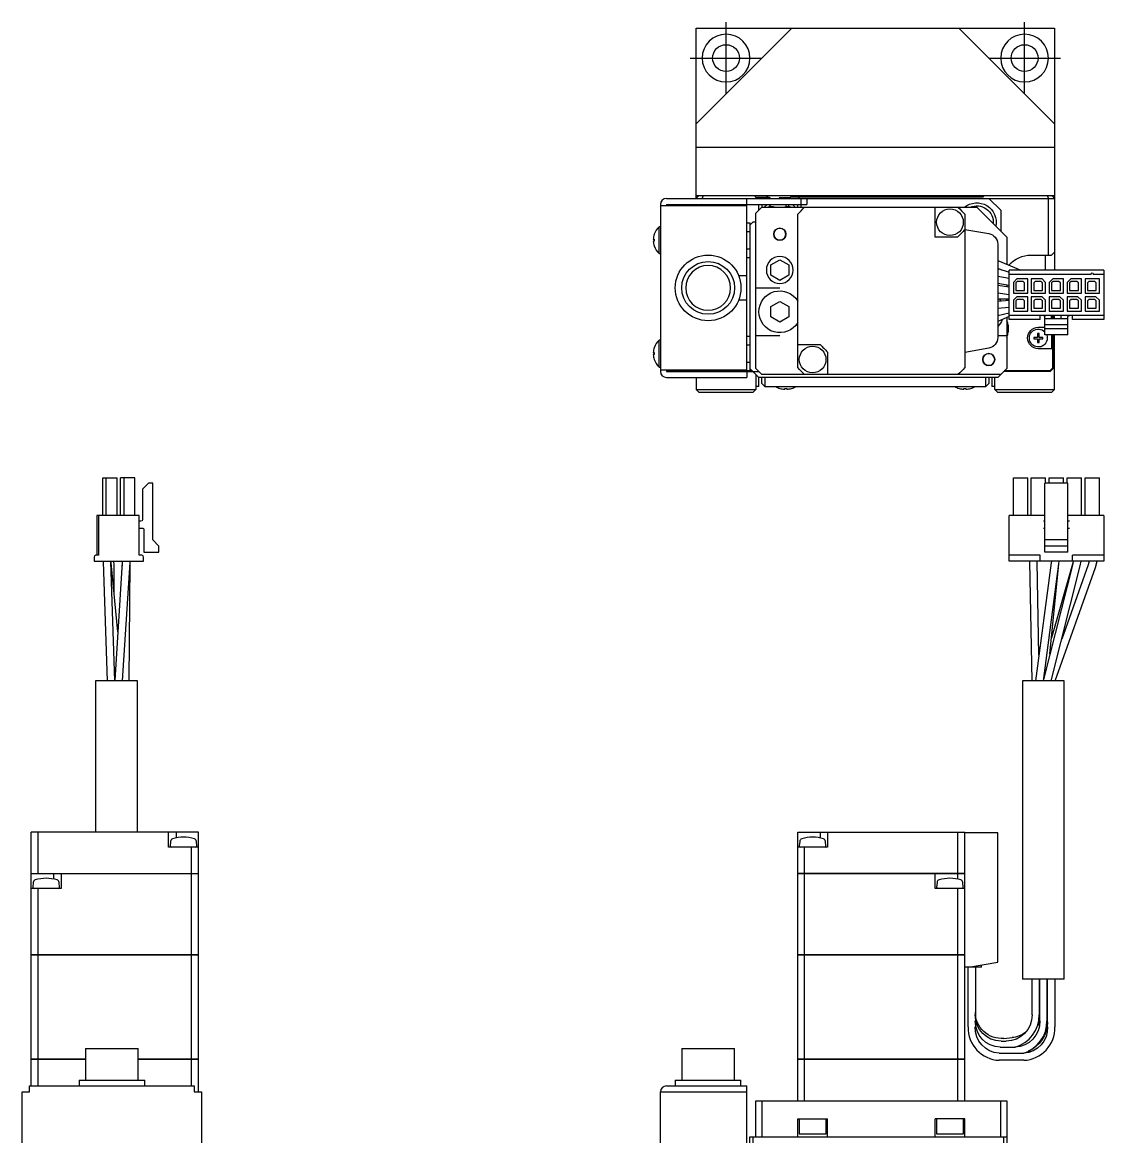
# Model space of a CAD drawing. Extents: x 0 to 519, y -8 to 489.
# Drawn here: x 28.5 to 209.6, y 301.9 to 488.6 of the extents above; entities that cross this region are included whole.
import ezdxf

# ---------------------------------------------------------------- set-up
doc = ezdxf.new("R2010")
doc.units = 0
doc.header["$LTSCALE"] = 0.5
doc.linetypes.add('CENTER', pattern=[50.8, 31.75, -6.35, 6.35, -6.35])
doc.layers.add('MSM_CENTER', color=1, linetype='CENTER')
doc.layers.add('MSM_CONTINUOUS', color=7, linetype='CONTINUOUS')

msp = doc.modelspace()

# ---------------------------------------------------------------- linework, layer by layer
at = {"layer": 'MSM_CENTER'}
for p, q in [((146.37, 476.62), (146.37, 488.62)), ((196.37, 476.62), (196.37, 488.62)), ((140.37, 482.62), (152.37, 482.62)), ((190.37, 482.62), (202.37, 482.62))]:
    msp.add_line(p, q, dxfattribs=at)
at = {"layer": 'MSM_CONTINUOUS'}
for p, q in [((141.37, 471.62), (157.37, 487.62)), ((141.37, 487.62), (201.37, 487.62)), ((141.37, 459.12), (141.37, 487.62)), ((185.37, 487.62), (201.37, 471.62)), ((201.37, 487.62), (201.37, 447.09)), ((201.37, 467.62), (141.37, 467.62)), ((141.37, 459.62), (201.37, 459.62)), ((142.37, 459.12), (142.58, 459.62)), ((151.37, 459.32), (151.07, 459.62)), ((151.37, 459.32), (151.37, 459.12)), ((151.37, 459.32), (153.57, 459.32)), ((153.07, 459.62), (153.37, 459.32)), ((153.57, 459.32), (153.77, 459.12)), ((157.17, 459.32), (156.97, 459.12)), ((189.37, 459.32), (157.17, 459.32)), ((158.67, 459.32), (158.47, 459.12)), ((158.67, 459.32), (158.47, 459.12)), ((189.37, 459.32), (189.67, 459.62)), ((200.16, 459.62), (200.37, 459.12)), ((135.37, 458.12), (135.37, 430.12)), ((135.37, 457.92), (149.87, 457.92)), ((136.37, 459.12), (201.37, 459.12)), ((136.37, 458.12), (159.87, 458.12)), ((136.37, 458.12), (136.37, 457.92)), ((141.37, 457.92), (141.37, 458.12)), ((142.37, 458.12), (142.17, 457.92)), ((149.87, 458.12), (149.87, 459.12)), ((149.87, 430.32), (149.87, 457.92)), ((152.37, 457.62), (151.37, 456.62)), ((151.87, 457.12), (151.87, 458.12)), ((152.37, 458.12), (152.37, 457.62)), ((152.37, 457.62), (188.37, 457.62)), ((152.77, 457.62), (153.27, 458.12)), ((153.93, 458.12), (153.47, 457.62)), ((153.87, 458.12), (153.87, 458.05)), ((157.07, 459.22), (155.27, 459.22)), ((155.27, 459.22), (155.27, 459.12)), ((156.46, 457.83), (156.57, 457.72)), ((156.87, 457.72), (156.57, 457.72)), ((156.57, 457.72), (156.57, 457.71)), ((156.87, 457.71), (156.87, 458.12)), ((157.47, 458.12), (157.97, 457.62)), ((158.37, 457.62), (158.37, 458.12)), ((158.87, 459.12), (158.87, 457.62)), ((159.87, 459.12), (159.87, 458.12)), ((181.37, 452.62), (181.37, 457.62)), ((193.37, 452.62), (188.37, 457.62)), ((192.37, 457.12), (190.37, 459.12)), ((200.37, 449.62), (200.37, 459.12)), ((151.37, 430.62), (151.37, 456.62)), ((158.37, 430.77), (158.37, 456.46)), ((186.37, 456.47), (186.37, 430.77)), ((192.37, 457.12), (192.37, 453.62)), ((135.18, 449.87), (135.18, 454.37)), ((135.37, 454.37), (135.18, 454.37)), ((149.87, 455.01), (150.37, 455.01)), ((150.87, 455.12), (150.37, 454.62)), ((150.37, 455.01), (150.37, 430.23)), ((151.37, 455.12), (150.87, 455.12)), ((186.37, 453.92), (190.38, 453.21)), ((134.18, 452.3), (134.34, 452.3)), ((134.34, 451.94), (134.18, 451.94)), ((134.33, 453.1), (134.34, 453.09)), ((134.34, 452.3), (134.34, 451.94)), ((149.87, 453.56), (150.37, 453.56)), ((185.12, 452.62), (181.37, 452.62)), ((193.37, 452.62), (193.37, 448.09)), ((134.34, 451.15), (134.33, 451.14)), ((149.87, 450.68), (150.37, 450.68)), ((191.87, 451.44), (191.87, 435.8)), ((201.37, 450.12), (200.87, 449.62)), ((135.18, 449.87), (135.37, 449.87)), ((149.87, 449.23), (150.37, 449.23)), ((153.87, 447.99), (155.37, 448.85)), ((155.37, 448.85), (156.87, 447.99)), ((191.87, 448.72), (195.72, 447.09)), ((197.47, 449.62), (200.87, 449.62)), ((199.87, 447.09), (199.87, 449.62)), ((153.87, 446.25), (153.87, 447.99)), ((155.37, 445.39), (153.87, 446.25)), ((156.87, 446.25), (155.37, 445.39)), ((156.87, 447.99), (156.87, 446.25)), ((191.87, 447.35), (193.77, 446.74)), ((191.89, 447.41), (192.5, 447.15)), ((209.62, 447.09), (193.77, 447.09)), ((193.77, 438.81), (193.77, 447.09)), ((207.54, 446.38), (193.77, 446.38)), ((207.54, 446.38), (207.54, 446.48)), ((207.84, 446.48), (207.84, 446.38)), ((209.62, 446.38), (207.84, 446.38)), ((209.62, 447.09), (209.62, 438.81)), ((149.87, 446.12), (148.49, 446.12)), ((191.87, 446.1), (193.77, 445.73)), ((193.77, 444.51), (191.87, 444.88)), ((193.77, 444.22), (191.87, 444.5)), ((193.37, 444.59), (193.37, 444.28)), ((195.09, 445.65), (194.49, 445.05)), ((194.49, 445.05), (194.49, 443.25)), ((195.15, 445.2), (194.9, 444.95)), ((194.9, 444.95), (194.9, 443.7)), ((196.89, 445.65), (195.09, 445.65)), ((196.12, 445.2), (195.15, 445.2)), ((196.37, 444.95), (196.12, 445.2)), ((196.37, 443.7), (196.37, 444.95)), ((196.89, 443.25), (196.89, 445.65)), ((199.29, 445.65), (197.49, 445.65)), ((197.49, 445.65), (197.49, 443.25)), ((198.15, 445.2), (197.9, 444.95)), ((197.9, 444.95), (197.9, 443.7)), ((199.12, 445.2), (198.15, 445.2)), ((199.37, 444.95), (199.12, 445.2)), ((199.29, 445.65), (199.89, 445.05)), ((199.37, 443.7), (199.37, 444.95)), ((199.89, 443.25), (199.89, 445.05)), ((201.09, 445.65), (200.49, 445.05)), ((200.49, 445.05), (200.49, 443.25)), ((201.15, 445.2), (200.9, 444.95)), ((200.9, 444.95), (200.9, 443.7)), ((202.89, 445.65), (201.09, 445.65)), ((202.12, 445.2), (201.15, 445.2)), ((202.37, 444.95), (202.12, 445.2)), ((202.37, 443.7), (202.37, 444.95)), ((202.89, 443.25), (202.89, 445.65)), ((204.09, 445.65), (203.49, 445.05)), ((203.49, 445.05), (203.49, 443.25)), ((204.15, 445.2), (203.9, 444.95)), ((203.9, 444.95), (203.9, 443.7)), ((205.89, 445.65), (204.09, 445.65)), ((205.12, 445.2), (204.15, 445.2)), ((205.37, 444.95), (205.12, 445.2)), ((205.37, 443.7), (205.37, 444.95)), ((205.89, 443.25), (205.89, 445.65)), ((206.49, 445.65), (206.49, 443.25)), ((208.89, 445.65), (206.49, 445.65)), ((207.15, 445.2), (206.9, 444.95)), ((206.9, 444.95), (206.9, 443.7)), ((208.12, 445.2), (207.15, 445.2)), ((208.37, 444.95), (208.12, 445.2)), ((208.37, 443.7), (208.37, 444.95)), ((208.89, 443.25), (208.89, 445.65)), ((151.37, 444.12), (155.37, 444.12)), ((191.87, 443.28), (193.77, 443.01)), ((194.49, 443.25), (196.89, 443.25)), ((194.49, 442.05), (195.09, 442.65)), ((194.9, 443.7), (196.37, 443.7)), ((196.89, 442.65), (195.09, 442.65)), ((196.89, 440.25), (196.89, 442.65)), ((197.49, 443.25), (199.89, 443.25)), ((197.49, 442.65), (197.49, 440.25)), ((199.29, 442.65), (197.49, 442.65)), ((197.9, 443.7), (199.37, 443.7)), ((199.89, 442.05), (199.29, 442.65)), ((200.49, 443.25), (202.89, 443.25)), ((200.49, 442.65), (200.49, 440.25)), ((202.29, 442.65), (200.49, 442.65)), ((200.9, 443.7), (202.37, 443.7)), ((202.89, 442.05), (202.29, 442.65)), ((203.49, 443.25), (205.89, 443.25)), ((203.49, 442.65), (203.49, 440.25)), ((205.29, 442.65), (203.49, 442.65)), ((203.9, 443.7), (205.37, 443.7)), ((205.89, 442.05), (205.29, 442.65)), ((206.49, 443.25), (208.89, 443.25)), ((206.49, 442.65), (206.49, 440.25)), ((208.29, 442.65), (206.49, 442.65)), ((206.9, 443.7), (208.37, 443.7)), ((208.89, 442.05), (208.29, 442.65)), ((148.49, 442.12), (149.87, 442.12)), ((153.87, 440.99), (155.37, 441.85)), ((153.87, 439.25), (153.87, 440.99)), ((155.37, 441.85), (156.87, 440.99)), ((156.87, 440.99), (156.87, 439.25)), ((193.77, 442.25), (191.87, 442.21)), ((191.87, 441.89), (193.77, 442.05)), ((193.77, 440.84), (191.87, 440.68)), ((193.37, 442.01), (193.37, 442.24)), ((193.6, 442.25), (193.6, 442.03)), ((194.49, 442.05), (194.49, 440.25)), ((195.15, 442.2), (194.9, 441.95)), ((194.9, 441.95), (194.9, 440.7)), ((194.9, 440.7), (196.37, 440.7)), ((196.12, 442.2), (195.15, 442.2)), ((196.37, 441.95), (196.12, 442.2)), ((196.37, 440.7), (196.37, 441.95)), ((198.15, 442.2), (197.9, 441.95)), ((197.9, 441.95), (197.9, 440.7)), ((197.9, 440.7), (199.37, 440.7)), ((199.12, 442.2), (198.15, 442.2)), ((199.37, 441.95), (199.12, 442.2)), ((199.37, 440.7), (199.37, 441.95)), ((199.89, 440.25), (199.89, 442.05)), ((201.15, 442.2), (200.9, 441.95)), ((200.9, 441.95), (200.9, 440.7)), ((200.9, 440.7), (202.37, 440.7)), ((202.12, 442.2), (201.15, 442.2)), ((202.37, 441.95), (202.12, 442.2)), ((202.37, 440.7), (202.37, 441.95)), ((202.89, 440.25), (202.89, 442.05)), ((204.15, 442.2), (203.9, 441.95)), ((203.9, 441.95), (203.9, 440.7)), ((203.9, 440.7), (205.37, 440.7)), ((205.12, 442.2), (204.15, 442.2)), ((205.37, 441.95), (205.12, 442.2)), ((205.37, 440.7), (205.37, 441.95)), ((205.89, 440.25), (205.89, 442.05)), ((207.15, 442.2), (206.9, 441.95)), ((206.9, 441.95), (206.9, 440.7)), ((206.9, 440.7), (208.37, 440.7)), ((208.12, 442.2), (207.15, 442.2)), ((208.37, 441.95), (208.12, 442.2)), ((208.37, 440.7), (208.37, 441.95)), ((208.89, 440.25), (208.89, 442.05)), ((155.37, 438.39), (153.87, 439.25)), ((156.87, 439.25), (155.37, 438.39)), ((193.77, 439.87), (191.87, 439.45)), ((193.77, 439.32), (191.87, 438.52)), ((193.37, 439.15), (193.37, 430.62)), ((209.62, 439.52), (193.77, 439.52)), ((198.96, 438.81), (193.77, 438.81)), ((194.49, 440.25), (196.89, 440.25)), ((197.49, 440.25), (199.89, 440.25)), ((198.96, 438.81), (198.96, 439.52)), ((199.76, 436.24), (199.76, 439.27)), ((203.62, 438.96), (199.76, 438.96)), ((200.49, 440.25), (202.89, 440.25)), ((200.86, 438.96), (200.86, 439.52)), ((201.12, 438.96), (201.12, 439.52)), ((201.17, 439.27), (201.12, 439.27)), ((201.17, 438.96), (201.17, 439.52)), ((201.37, 438.96), (201.37, 439.52)), ((202.51, 438.96), (202.51, 439.52)), ((203.49, 440.25), (205.89, 440.25)), ((203.62, 436.24), (203.62, 439.27)), ((204.42, 438.81), (204.42, 439.52)), ((209.62, 438.81), (204.42, 438.81)), ((206.49, 440.25), (208.89, 440.25)), ((193.6, 437.86), (193.6, 436.69)), ((198.67, 437.52), (199.76, 437.52)), ((203.62, 437.96), (199.76, 437.96)), ((203.62, 437.26), (199.76, 437.26)), ((135.18, 430.87), (135.18, 435.37)), ((135.37, 435.37), (135.18, 435.37)), ((149.87, 436.01), (150.37, 436.01)), ((155.37, 436.12), (151.37, 436.12)), ((193.37, 436.12), (191.87, 436.12)), ((198.54, 435.84), (197.92, 435.84)), ((197.92, 435.84), (197.92, 435.59)), ((197.92, 435.59), (198.54, 435.59)), ((198.79, 436.47), (198.54, 436.47)), ((198.54, 436.47), (198.54, 435.84)), ((198.54, 435.59), (198.54, 434.97)), ((198.79, 435.84), (198.79, 436.47)), ((199.42, 435.84), (198.79, 435.84)), ((198.79, 434.97), (198.79, 435.59)), ((198.79, 435.59), (199.42, 435.59)), ((199.42, 435.59), (199.42, 435.84)), ((203.62, 436.24), (199.76, 436.24)), ((200.92, 433.92), (200.92, 436.24)), ((201.17, 430.62), (201.17, 436.24)), ((201.37, 427.12), (201.37, 436.24)), ((134.18, 433.3), (134.34, 433.3)), ((134.33, 434.1), (134.34, 434.09)), ((134.34, 433.3), (134.34, 432.94)), ((149.87, 434.56), (150.37, 434.56)), ((158.37, 434.62), (162.12, 434.62)), ((163.37, 433.37), (163.37, 429.62)), ((190.38, 434.03), (186.37, 433.32)), ((198.54, 434.97), (198.79, 434.97)), ((201.12, 433.92), (198.67, 433.92)), ((201.12, 430.72), (201.12, 433.92)), ((134.34, 432.94), (134.18, 432.94)), ((134.34, 432.15), (134.33, 432.14)), ((149.87, 431.68), (150.37, 431.68)), ((135.18, 430.87), (135.37, 430.87)), ((149.87, 430.32), (135.37, 430.32)), ((136.37, 430.32), (136.37, 430.12)), ((136.37, 430.23), (150.37, 430.23)), ((136.37, 430.12), (151.87, 430.12)), ((141.37, 430.23), (141.37, 430.12)), ((142.07, 430.12), (141.96, 430.23)), ((142.12, 430.22), (142.11, 430.23)), ((150.77, 430.22), (142.12, 430.22)), ((149.87, 430.12), (149.87, 429.12)), ((150.37, 430.62), (150.87, 430.12)), ((150.87, 430.12), (151.87, 429.12)), ((151.37, 430.62), (152.37, 429.62)), ((151.37, 429.62), (151.37, 427.12)), ((192.37, 429.62), (152.37, 429.62)), ((191.87, 429.12), (193.37, 430.62)), ((200.67, 430.12), (192.87, 430.12)), ((200.62, 430.22), (192.97, 430.22)), ((200.62, 430.22), (201.12, 430.72)), ((200.67, 430.12), (201.17, 430.62)), ((136.37, 429.12), (149.87, 429.12)), ((141.37, 429.12), (141.37, 427.12)), ((151.87, 427.62), (151.37, 427.62)), ((151.87, 427.62), (151.87, 429.12)), ((191.87, 429.12), (151.87, 429.12)), ((152.37, 428.12), (152.37, 429.12)), ((152.87, 427.62), (152.37, 428.12)), ((152.87, 429.12), (152.87, 427.62)), ((152.87, 427.62), (189.87, 427.62)), ((189.87, 427.62), (189.87, 429.12)), ((190.37, 428.12), (189.87, 427.62)), ((190.37, 429.12), (190.37, 428.12)), ((190.87, 429.12), (190.87, 427.62)), ((191.37, 427.62), (190.87, 427.62)), ((191.37, 427.12), (191.37, 429.12)), ((141.37, 427.12), (151.37, 427.12)), ((141.87, 426.62), (141.37, 427.12)), ((150.87, 426.62), (141.87, 426.62)), ((150.87, 426.62), (151.37, 427.12)), ((155.39, 427.28), (155.4, 427.29)), ((156.19, 427.29), (156.55, 427.29)), ((156.19, 427.13), (156.19, 427.29)), ((156.55, 427.29), (156.55, 427.13)), ((157.34, 427.29), (157.35, 427.28)), ((185.39, 427.28), (185.4, 427.29)), ((186.19, 427.29), (186.55, 427.29)), ((186.19, 427.13), (186.19, 427.29)), ((186.55, 427.29), (186.55, 427.13)), ((187.34, 427.29), (187.35, 427.28)), ((191.37, 427.12), (201.37, 427.12)), ((191.37, 427.12), (191.87, 426.62)), ((200.87, 426.62), (191.87, 426.62)), ((201.37, 427.12), (200.87, 426.62)), ((41.97, 405.97), (41.97, 412.32)), ((41.97, 412.32), (44.37, 412.32)), ((42.57, 405.97), (42.57, 412.32)), ((44.37, 405.97), (44.37, 412.32)), ((44.97, 405.97), (44.97, 412.32)), ((47.37, 412.32), (44.97, 412.32)), ((45.57, 405.97), (45.57, 412.32)), ((47.37, 405.97), (47.37, 412.32)), ((49.66, 411.43), (48.66, 410.43)), ((50.36, 411.43), (49.66, 411.43)), ((50.36, 401.89), (50.36, 411.43)), ((194.49, 405.97), (194.49, 412.32)), ((194.49, 412.32), (196.89, 412.32)), ((196.89, 405.97), (196.89, 412.32)), ((197.49, 405.97), (197.49, 412.32)), ((197.49, 412.32), (199.89, 412.32)), ((199.76, 399.87), (199.76, 411.43)), ((203.62, 411.43), (199.76, 411.43)), ((199.89, 411.43), (199.89, 412.32)), ((200.49, 411.43), (200.49, 412.32)), ((200.49, 412.32), (202.89, 412.32)), ((202.89, 411.43), (202.89, 412.32)), ((203.49, 411.43), (203.49, 412.32)), ((203.49, 412.32), (205.89, 412.32)), ((203.62, 399.87), (203.62, 411.43)), ((205.89, 405.97), (205.89, 412.32)), ((206.49, 405.97), (206.49, 412.32)), ((206.49, 412.32), (208.89, 412.32)), ((208.89, 405.97), (208.89, 412.32)), ((48.66, 410.43), (48.66, 405.3)), ((48.1, 405.97), (40.99, 405.97)), ((40.99, 405.97), (40.99, 399.34)), ((41.24, 405.97), (41.24, 399.34)), ((48.1, 399.34), (48.1, 405.97)), ((193.77, 398.32), (193.77, 405.97)), ((199.76, 405.97), (193.77, 405.97)), ((209.62, 405.97), (203.62, 405.97)), ((209.62, 405.97), (209.62, 398.32)), ((48.38, 405.02), (48.1, 405.02)), ((48.1, 403.87), (48.7, 403.87)), ((48.85, 403.72), (48.85, 399.87)), ((199.76, 405.02), (199.51, 405.02)), ((199.51, 403.87), (199.76, 403.87)), ((203.87, 405.02), (203.62, 405.02)), ((203.62, 403.87), (203.87, 403.87)), ((51.38, 400.87), (50.36, 401.89)), ((203.62, 401.89), (199.76, 401.89)), ((48.85, 399.87), (51.38, 399.87)), ((51.38, 399.87), (51.38, 400.87)), ((203.62, 400.87), (199.76, 400.87)), ((203.62, 399.87), (199.76, 399.87)), ((40.53, 399.04), (40.53, 398.32)), ((40.53, 398.32), (48.81, 398.32)), ((41.24, 399.34), (40.83, 399.34)), ((42.05, 398.32), (42.06, 398.21)), ((42.06, 398.21), (42.7, 378.32)), ((43.35, 398.25), (43.35, 398.32)), ((44, 378.32), (43.35, 398.25)), ((43.38, 398.04), (43.36, 398.32)), ((44.51, 386.48), (43.38, 398.04)), ((43.86, 397.66), (43.85, 398.32)), ((45.24, 398.2), (44, 378.34)), ((45.24, 398.32), (45.2, 397.54)), ((45.25, 398.32), (45.24, 398.2)), ((45.3, 378.32), (46.54, 398.12)), ((46.4, 378.32), (46.55, 397.99)), ((46.54, 398.12), (46.55, 398.32)), ((46.55, 397.99), (46.55, 398.32)), ((48.51, 399.34), (48.1, 399.34)), ((48.81, 398.32), (48.81, 399.04)), ((198.96, 399.34), (193.77, 399.34)), ((209.62, 398.32), (193.77, 398.32)), ((197.17, 398.32), (197.17, 398.22)), ((197.17, 398.32), (197.17, 398.15)), ((197.17, 398.22), (197.57, 378.32)), ((200.83, 398.08), (198.21, 378.32)), ((198.47, 398.17), (198.47, 398.32)), ((198.78, 382.62), (198.47, 398.17)), ((198.96, 398.32), (198.96, 399.34)), ((199.52, 378.32), (202.12, 397.91)), ((204.44, 397.88), (199.55, 378.54)), ((200.61, 382.74), (202.13, 397.91)), ((200.86, 398.32), (200.83, 398.08)), ((204.4, 397.83), (200.89, 385.51)), ((202.12, 397.91), (202.16, 398.32)), ((202.13, 397.91), (202.16, 398.32)), ((207.02, 397.73), (202.59, 385.25)), ((204.51, 398.32), (204.4, 397.83)), ((209.62, 399.34), (204.42, 399.34)), ((204.42, 398.32), (204.42, 399.34)), ((204.52, 398.32), (204.44, 397.88)), ((205.7, 397.56), (205.83, 398.32)), ((207.18, 398.32), (207.01, 397.72)), ((208.24, 397.29), (208.5, 398.32)), ((208.24, 397.28), (208.5, 398.32)), ((43.89, 392.8), (43.86, 397.66)), ((200.84, 378.32), (205.7, 397.56)), ((201.51, 378.32), (208.24, 397.29)), ((47.77, 378.32), (40.77, 378.32)), ((40.77, 378.32), (40.77, 352.92)), ((47.77, 352.92), (47.77, 378.32)), ((203.02, 378.32), (196.02, 378.32)), ((196.02, 378.32), (196.02, 328.32)), ((203.02, 328.32), (203.02, 378.32)), ((30, 346.03), (30, 352.92)), ((58, 352.92), (30, 352.92)), ((31.15, 346.03), (31.15, 352.92)), ((53, 350.42), (53, 352.92)), ((54.25, 352.92), (54.25, 351.98)), ((58, 346.03), (58, 352.92)), ((158.37, 346.03), (158.37, 352.92)), ((158.37, 352.92), (186.37, 352.92)), ((162.12, 352.92), (162.12, 351.98)), ((163.37, 352.92), (163.37, 350.42)), ((185.21, 346.03), (185.21, 352.92)), ((186.37, 314.92), (186.37, 352.92)), ((53.34, 351.4), (53.27, 350.63)), ((57.73, 350.63), (57.66, 351.4)), ((158.71, 351.4), (158.64, 350.63)), ((163.1, 350.63), (163.03, 351.4)), ((191.87, 352.82), (186.37, 352.82)), ((191.87, 331.19), (191.87, 352.82)), ((58, 350.42), (53, 350.42)), ((56.85, 346.03), (56.85, 350.42)), ((163.37, 350.42), (158.37, 350.42)), ((159.52, 346.03), (159.52, 350.42)), ((30, 346.03), (58, 346.03)), ((30, 332.42), (30, 346.02)), ((30, 346.02), (58, 346.02)), ((30.01, 346.02), (30.01, 346.03)), ((31.16, 346.02), (31.16, 346.03)), ((33.75, 346.02), (33.75, 345.09)), ((35, 346.02), (35, 343.52)), ((56.84, 346.02), (56.84, 346.03)), ((56.85, 332.42), (56.85, 346.02)), ((57.99, 346.02), (57.99, 346.03)), ((58, 332.42), (58, 346.02)), ((158.37, 346.03), (186.37, 346.03)), ((158.37, 332.42), (158.37, 346.02)), ((186.37, 346.02), (158.37, 346.02)), ((158.38, 346.02), (158.38, 346.03)), ((159.52, 332.42), (159.52, 346.02)), ((159.53, 346.02), (159.53, 346.03)), ((181.37, 343.52), (181.37, 346.02)), ((185.12, 346.02), (185.12, 345.09)), ((185.22, 346.02), (185.22, 346.03)), ((186.36, 346.02), (186.36, 346.03)), ((35, 343.52), (30, 343.52)), ((30.34, 344.51), (30.27, 343.74)), ((31.15, 332.42), (31.15, 343.52)), ((34.73, 343.74), (34.66, 344.51)), ((186.37, 343.52), (181.37, 343.52)), ((181.71, 344.51), (181.64, 343.74)), ((185.21, 332.42), (185.21, 343.52)), ((186.1, 343.74), (186.03, 344.51)), ((30, 332.42), (58, 332.42)), ((30, 314.92), (30, 332.41)), ((58, 332.41), (30, 332.41)), ((30.01, 332.42), (30.01, 332.41)), ((31.15, 314.92), (31.15, 332.41)), ((31.16, 332.42), (31.16, 332.41)), ((56.84, 332.42), (56.84, 332.41)), ((56.85, 314.92), (56.85, 332.41)), ((57.99, 332.42), (57.99, 332.41)), ((58, 314.92), (58, 332.41)), ((158.37, 332.42), (186.37, 332.42)), ((158.37, 314.92), (158.37, 332.41)), ((186.37, 332.41), (158.37, 332.41)), ((158.38, 332.42), (158.38, 332.41)), ((159.52, 314.92), (159.52, 332.41)), ((159.53, 332.42), (159.53, 332.41)), ((185.21, 314.92), (185.21, 332.41)), ((185.22, 332.42), (185.22, 332.41)), ((186.36, 332.42), (186.36, 332.41)), ((186.97, 330.32), (191.87, 331.19)), ((189.17, 330.32), (189.17, 330.71)), ((189.17, 330.32), (186.37, 330.32)), ((186.92, 320.32), (186.92, 330.32)), ((188.12, 330.32), (188.12, 320.32)), ((203.02, 328.32), (196.02, 328.32)), ((197.62, 322.32), (197.62, 328.32)), ((198.82, 328.32), (198.82, 321.32)), ((198.92, 321.32), (198.92, 328.32)), ((200.12, 328.32), (200.12, 321.32)), ((200.22, 320.32), (200.22, 328.32)), ((201.42, 328.32), (201.42, 320.32)), ((188.12, 322.8), (188.12, 322.57)), ((198.82, 321.32), (198.76, 320.61)), ((198.77, 320.61), (198.92, 321.82)), ((198.76, 320.61), (198.76, 320.58)), ((198.76, 320.58), (198.77, 320.61)), ((192.43, 317.92), (193.31, 317.92)), ((192.88, 318.4), (194.27, 318.52)), ((39.07, 316.72), (47.92, 316.72)), ((39.07, 316.72), (39.07, 311.42)), ((47.92, 311.42), (47.92, 316.72)), ((138.94, 316.72), (147.79, 316.72)), ((138.94, 316.72), (138.94, 311.42)), ((147.79, 311.42), (147.79, 316.72)), ((192.12, 315.92), (196.22, 315.92)), ((192.28, 316.92), (194.76, 316.92)), ((196.21, 315.93), (196.18, 315.92)), ((30, 314.92), (39.07, 314.92)), ((30, 310.42), (30, 314.91)), ((39.07, 314.91), (30, 314.91)), ((30.01, 314.92), (30.01, 314.91)), ((31.15, 310.42), (31.15, 314.91)), ((31.16, 314.92), (31.16, 314.91)), ((47.92, 314.92), (58, 314.92)), ((58, 314.91), (47.92, 314.91)), ((56.84, 314.92), (56.84, 314.91)), ((56.85, 310.42), (56.85, 314.91)), ((57.99, 314.92), (57.99, 314.91)), ((58, 309.42), (58, 314.91)), ((158.37, 314.92), (186.37, 314.92)), ((158.37, 307.92), (158.37, 314.91)), ((186.37, 314.91), (158.37, 314.91)), ((158.38, 314.92), (158.38, 314.91)), ((159.52, 307.92), (159.52, 314.91)), ((159.53, 314.92), (159.53, 314.91)), ((185.21, 307.92), (185.21, 314.91)), ((185.22, 314.92), (185.22, 314.91)), ((186.36, 314.92), (186.36, 314.91)), ((186.37, 307.92), (186.37, 314.91)), ((196.22, 314.72), (192.12, 314.72)), ((29.7, 310.42), (57.3, 310.42)), ((29.7, 309.42), (29.7, 310.42)), ((38, 311.42), (49, 311.42)), ((38, 311.42), (38, 310.42)), ((49, 310.42), (49, 311.42)), ((57.3, 310.42), (57.3, 309.42)), ((136.37, 310.42), (149.87, 310.42)), ((137.87, 311.42), (148.87, 311.42)), ((137.87, 311.42), (137.87, 310.42)), ((148.87, 310.42), (148.87, 311.42)), ((149.87, 281.42), (149.87, 310.42)), ((28.5, 282.42), (28.5, 309.42)), ((28.5, 309.42), (29.7, 309.42)), ((57.3, 309.42), (58.5, 309.42)), ((58.5, 309.42), (58.5, 209.42)), ((135.37, 282.42), (135.37, 309.42)), ((135.37, 309.42), (149.87, 309.42)), ((151.37, 301.92), (151.37, 307.92)), ((151.37, 307.92), (193.37, 307.92)), ((152.37, 307.92), (152.37, 301.92)), ((192.37, 301.92), (192.37, 307.92)), ((193.37, 307.92), (193.37, 277.92)), ((158.37, 304.92), (163.37, 304.92)), ((158.37, 301.92), (158.37, 304.92)), ((158.62, 304.92), (158.62, 302.42)), ((163.12, 302.42), (163.12, 304.92)), ((163.37, 301.92), (163.37, 304.92)), ((186.37, 304.92), (181.37, 304.92)), ((181.37, 301.92), (181.37, 304.92)), ((181.62, 304.92), (181.62, 302.42)), ((186.12, 302.42), (186.12, 304.92)), ((186.37, 301.92), (186.37, 304.92)), ((150.37, 276.92), (150.37, 301.92)), ((150.37, 301.92), (193.37, 301.92)), ((150.87, 301.92), (150.87, 296.92)), ((158.62, 302.42), (163.12, 302.42)), ((181.62, 302.42), (186.12, 302.42)), ((192.87, 296.92), (192.87, 301.92))]:
    msp.add_line(p, q, dxfattribs=at)
at = {"layer": 'MSM_CONTINUOUS', "extrusion": (0, 0, -1)}
for centre, radius in [((-146.37, 482.62), 4), ((-196.37, 482.62), 4), ((-155.37, 453.12), 1), ((-155.37, 447.12), 2.25), ((-143.37, 444.12), 3.75), ((-190.37, 432.12), 1)]:
    msp.add_circle(centre, radius, dxfattribs=at)
at = {"layer": 'MSM_CONTINUOUS'}
for centre, radius in [((146.37, 482.62), 2.25), ((196.37, 482.62), 2.25), ((183.87, 455.12), 2.23), ((155.37, 453.12), 1.01), ((143.37, 444.12), 5.5), ((143.37, 444.12), 4.42), ((160.87, 432.12), 2.23), ((190.37, 432.12), 1.01)]:
    msp.add_circle(centre, radius, dxfattribs=at)
for centre, radius, start, end in [((142.87, 458.12), 1.8, 123.5573, 146.251), ((199.87, 458.12), 1.8, 33.5573, 56.4427), ((136.37, 458.12), 1, 90, 180), ((154.02, 456.47), 1.25, 66.9261, 113.0739), ((156.72, 456.47), 1.25, 66.9261, 113.0739), ((155.22, 457.67), 1.25, 1.132, 21.1002), ((137.17, 452.12), 3, 131.4096, 160.9979), ((137.17, 452.12), 2.99, 161.0315, 176.554), ((137.17, 452.12), 2.99, 183.446, 198.9685), ((137.17, 452.12), 3, 199.0021, 228.5904), ((192.3, 437.86), 1.3, 0, 34.5884), ((137.17, 433.12), 3, 131.4096, 160.9979), ((191.8, 436.69), 1.8, 330.7308, 359.9996), ((137.17, 433.12), 2.99, 161.0315, 176.554), ((137.17, 433.12), 2.99, 183.446, 198.9685), ((137.17, 433.12), 3, 199.0021, 228.5904), ((136.37, 430.12), 1, 180, 270), ((156.37, 430.12), 3, 236.4427, 250.9979), ((156.37, 430.12), 3, 289.0021, 303.5573), ((186.37, 430.12), 3, 236.4427, 250.9979), ((186.37, 430.12), 3, 289.0021, 303.5573), ((156.37, 430.12), 2.99, 251.0315, 266.554), ((156.37, 430.12), 2.99, 273.446, 288.9685), ((186.37, 430.12), 2.99, 251.0315, 266.554), ((186.37, 430.12), 2.99, 273.446, 288.9685), ((40.83, 399.04), 0.3, 90, 180), ((48.51, 399.04), 0.3, 360, 90), ((53.83, 351.36), 0.5, 107.6292, 175), ((55.5, 346.11), 6, 72.3708, 107.6292), ((57.17, 351.36), 0.5, 5, 72.3708), ((159.2, 351.36), 0.5, 107.6292, 175), ((160.87, 346.11), 6, 72.3708, 107.6292), ((162.53, 351.36), 0.5, 5, 72.3708), ((53.47, 350.61), 0.2, 175, 251.8051), ((57.53, 350.61), 0.2, 288.1949, 5), ((158.84, 350.61), 0.2, 175, 251.8051), ((162.9, 350.61), 0.2, 288.1949, 5), ((30.47, 343.72), 0.2, 175, 270), ((30.83, 344.47), 0.5, 107.6292, 175), ((32.5, 339.22), 6, 72.3708, 107.6292), ((34.17, 344.47), 0.5, 5, 72.3708), ((34.53, 343.72), 0.2, 270, 5), ((181.84, 343.72), 0.2, 175, 270), ((182.2, 344.47), 0.5, 107.6292, 175), ((183.87, 339.22), 6, 72.3708, 107.6292), ((185.53, 344.47), 0.5, 5, 72.3708), ((185.9, 343.72), 0.2, 270, 5), ((193.23, 322.29), 5.59, 285.9654, 0.2921), ((194.55, 321.25), 5.57, 287.3809, 0.7723), ((192.33, 320.13), 5.41, 177.9657, 267.8137), ((196.02, 320.13), 5.41, 272.1273, 2.0933), ((136.37, 309.42), 1, 90, 180)]:
    msp.add_arc(centre, radius, start, end, dxfattribs=at)
at = {"layer": 'MSM_CONTINUOUS', "extrusion": (0, 0, -1)}
for centre, radius, start, end in [((-172.37, 443.62), 19, 42.5364, 47.4636), ((-172.37, 443.62), 19, 132.5364, 137.4626), ((-188.37, 455.12), 3.25, 50.2849, 192.0485), ((-188.37, 455.12), 2.75, 65.38, 184.9973), ((-172.32, 466.67), 19, 222.3336, 227.6664), ((-190.07, 451.44), 1.8, 100, 180), ((-197.47, 444.62), 5, 41.5305, 90), ((-207.69, 446.48), 0.15, 0, 180), ((-155.37, 440.12), 3.5, 211.0027, 148.9973), ((-189.37, 440.12), 3.5, 143.1957, 148.8768), ((-189.37, 440.12), 3.5, 201.4969, 224.4153), ((-199.51, 439.27), 0.25, 90, 180), ((-203.87, 439.27), 0.25, 0, 90), ((-198.67, 435.72), 1.8, 270, 90), ((-198.67, 435.72), 1.5, 159.7843, 136.6077), ((-190.07, 435.8), 1.8, 180, 260), ((-149.32, 420.57), 19, 132.3336, 137.6664), ((-172.37, 443.62), 19, 312.5374, 317.4636), ((-172.37, 443.62), 19, 222.5374, 227.4626), ((-48.38, 405.3), 0.28, 180, 270), ((-48.7, 403.72), 0.15, 90, 180), ((-192.4, 321.21), 4.29, 271.642, 1.5567), ((-192.47, 322.28), 4.36, 270.5892, 0.5857), ((-192.51, 322.77), 4.39, 265.0821, 0.1308), ((-193.26, 322.28), 4.36, 179.4314, 269.3937), ((-194.63, 321.21), 4.29, 178.4892, 268.3121), ((-192.33, 320.13), 4.22, 272.8542, 2.5704), ((-193.88, 322.88), 4.37, 232.9581, 264.9542), ((-196, 320.14), 4.22, 177.5064, 267.069), ((-194.77, 321.22), 5.45, 181.1091, 246.0046)]:
    msp.add_arc(centre, radius, start, end, dxfattribs=at)

doc.saveas('drawing.dxf')
